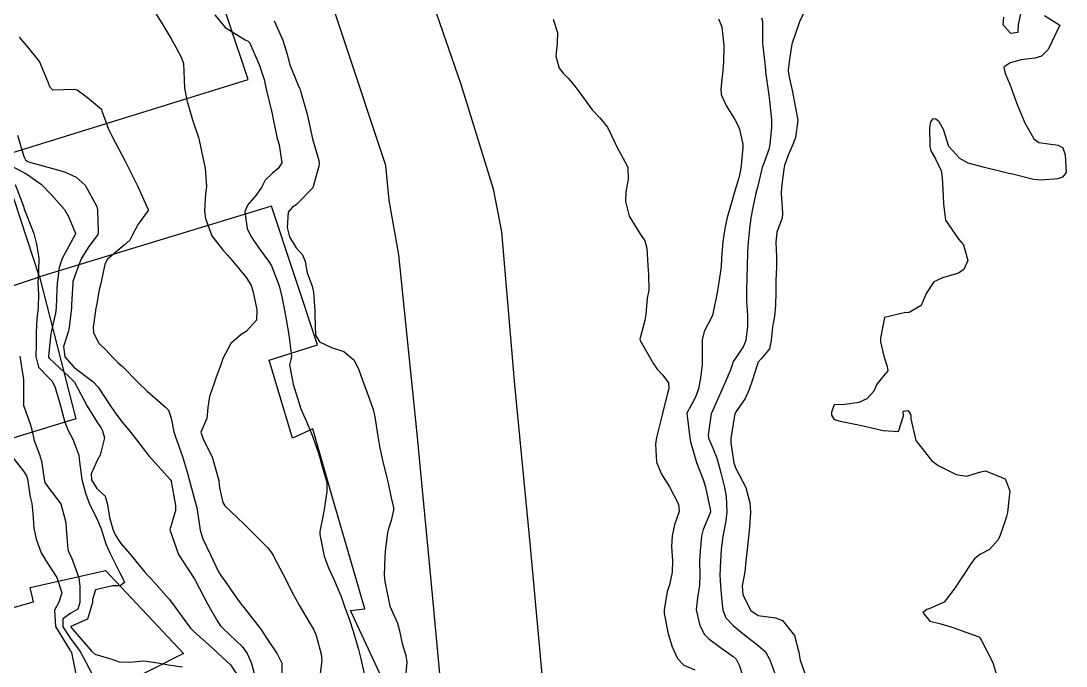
# Model space of a CAD drawing. Header units: metres. Extents: x 307586 to 320046, y 7427249 to 7434250.
# Drawn here: x 317432.6 to 317517.7, y 7431693.9 to 7431746.4 of the extents above; entities that cross this region are included whole.
import ezdxf

# ---------------------------------------------------------------- set-up
doc = ezdxf.new("R2010")
doc.units = ezdxf.units.M
doc.header["$MEASUREMENT"] = 0
for name, color, linetype in [('Curvas de Nivel 1m', 11, 'Continuous'), ('Curvas de Nivel 5m', 15, 'Continuous'), ('Edificações', 30, 'Continuous'), ('Vias Primárias', 230, 'Continuous')]:
    doc.layers.add(name, color=color, linetype=linetype)

msp = doc.modelspace()

# ---------------------------------------------------------------- linework, layer by layer
at = {"layer": 'Curvas de Nivel 1m', "flags": 128}
for points, elevation in [([(317496.715, 7431747.815), (317496.028, 7431746.358), (317495.404, 7431744.556), (317495.367, 7431744.368), (317495.346, 7431744.233), (317495.197, 7431743.289), (317495.109, 7431742.445), (317495.109, 7431742.371), (317495.178, 7431741.853), (317495.456, 7431740.656), (317495.499, 7431740.365), (317495.59, 7431739.93), (317495.888, 7431738.359), (317495.7, 7431736.943), (317495.473, 7431736.365), (317495.104, 7431735.494), (317494.809, 7431734.66), (317494.744, 7431734.373), (317494.556, 7431732.89), (317494.537, 7431732.375), (317494.652, 7431730.769), (317494.605, 7431730.374), (317494.184, 7431729.22), (317494.088, 7431728.379), (317494.148, 7431727.232), (317494.147, 7431726.378), (317494.107, 7431725.253), (317494.104, 7431724.379), (317494.074, 7431723.261), (317493.979, 7431722.38), (317493.816, 7431721.499), (317493.71, 7431720.382), (317493.569, 7431719.728), (317492.901, 7431718.908), (317492.665, 7431718.623), (317492.567, 7431718.393), (317492.176, 7431717.101), (317491.923, 7431716.399), (317491.606, 7431715.662), (317490.855, 7431714.605), (317490.765, 7431714.411), (317490.733, 7431714.293), (317490.418, 7431712.416), (317490.433, 7431712.029), (317490.673, 7431710.412), (317490.797, 7431710.016), (317491.664, 7431708.401), (317491.983, 7431707.176), (317492.034, 7431706.397), (317491.952, 7431705.187), (317491.856, 7431704.399), (317491.753, 7431703.364), (317491.657, 7431702.4), (317491.563, 7431701.532), (317491.349, 7431700.403), (317491.416, 7431699.658), (317492.065, 7431698.396), (317492.649, 7431697.993), (317494.065, 7431697.787), (317494.645, 7431697.566), (317495.623, 7431696.35), (317495.972, 7431694.994), (317496.092, 7431694.345), (317496.591, 7431692.883)], 742), ([(317512.653, 7431746.742), (317512.583, 7431746.156), (317513.226, 7431745.457), (317513.832, 7431745.539), (317513.858, 7431746.144), (317514.122, 7431747.263)], 741), ([(317443.6, 7431746.986), (317444.218, 7431745.98), (317444.833, 7431744.974), (317445.196, 7431744.299), (317445.655, 7431743.431), (317445.822, 7431742.96), (317445.878, 7431741.667), (317445.9, 7431740.959), (317446.112, 7431739.992), (317446.411, 7431738.951), (317446.566, 7431738.387), (317447.043, 7431736.941), (317447.11, 7431736.722), (317447.497, 7431734.936), (317447.583, 7431734.43), (317447.695, 7431732.934), (317447.634, 7431732.357), (317447.551, 7431730.935), (317447.628, 7431730.34), (317448.145, 7431728.929), (317449.002, 7431727.818), (317449.423, 7431727.339), (317449.784, 7431726.908), (317450.972, 7431725.506), (317451.339, 7431724.886), (317451.517, 7431724.325), (317451.816, 7431722.881), (317451.772, 7431722.045), (317450.925, 7431721.138), (317450.517, 7431720.896), (317449.681, 7431720.138), (317449.046, 7431718.918), (317448.889, 7431718.496), (317448.466, 7431717.335), (317448.323, 7431716.925), (317447.951, 7431715.835), (317447.802, 7431714.93), (317447.724, 7431714.041), (317447.246, 7431712.936), (317447.444, 7431712.307), (317448.163, 7431710.926), (317448.705, 7431708.99), (317448.709, 7431708.921), (317448.767, 7431708.373), (317449.024, 7431707.185), (317449.201, 7431706.913), (317450.731, 7431705.447), (317451.319, 7431704.884), (317452.709, 7431703.508), (317452.975, 7431703.135), (317453.122, 7431702.864), (317453.675, 7431701.837), (317454.194, 7431700.847), (317454.669, 7431699.903), (317455.244, 7431698.834), (317456.163, 7431697.299), (317456.437, 7431696.822), (317456.626, 7431696.355), (317457.057, 7431694.815), (317457.105, 7431694.308), (317456.898, 7431692.817)], 748), ([(317448.375, 7431746.929), (317449.218, 7431745.909), (317450.842, 7431744.895), (317451.108, 7431744.797), (317451.201, 7431744.675), (317452.004, 7431742.882), (317452.392, 7431741.656), (317452.552, 7431740.876), (317453.016, 7431738.99), (317453.047, 7431738.871), (317453.129, 7431738.429), (317453.468, 7431736.866), (317453.617, 7431736.354), (317453.83, 7431734.863), (317453.539, 7431734.405), (317453.075, 7431734.04), (317452.492, 7431733.453), (317452.196, 7431732.879), (317451.735, 7431732.204), (317451.048, 7431731.434), (317450.813, 7431730.893), (317451.022, 7431729.517), (317451.312, 7431728.887), (317451.99, 7431727.893), (317452.762, 7431726.872), (317452.987, 7431726.477), (317453.616, 7431724.863), (317453.853, 7431723.962), (317454.053, 7431722.859), (317454.181, 7431722.103), (317454.398, 7431720.848), (317454.617, 7431719.124), (317454.585, 7431718.845), (317454.455, 7431718.413), (317454.765, 7431716.842), (317454.867, 7431716.473), (317455.396, 7431714.834), (317455.811, 7431713.853), (317456.266, 7431712.826), (317456.808, 7431711.291), (317456.939, 7431710.819), (317456.999, 7431710.619), (317457.506, 7431708.813), (317457.499, 7431708.079), (317457.324, 7431706.814), (317457.249, 7431706.312), (317456.946, 7431704.818), (317456.945, 7431704.594), (317457.28, 7431702.814), (317457.634, 7431701.87), (317458.132, 7431700.806), (317458.664, 7431699.524), (317458.932, 7431698.796), (317459.388, 7431697.537), (317459.631, 7431696.785), (317460.069, 7431695.32), (317460.203, 7431694.776), (317460.276, 7431694.451), (317460.586, 7431693.126)], 747), ([(317453.227, 7431746.454), (317453.93, 7431744.863), (317454.237, 7431743.815), (317454.492, 7431742.857), (317455.167, 7431741.212), (317455.289, 7431740.973), (317455.325, 7431740.848), (317455.383, 7431740.624), (317455.916, 7431738.838), (317456.127, 7431737.839), (317456.338, 7431736.832), (317456.857, 7431735.053), (317456.882, 7431734.823), (317456.869, 7431734.612), (317456.354, 7431732.831), (317455.049, 7431731.481), (317454.678, 7431731.222), (317454.357, 7431730.857), (317454.264, 7431729.617), (317454.465, 7431728.855), (317455.004, 7431727.947), (317455.526, 7431727.37), (317455.733, 7431726.839), (317455.916, 7431725.899), (317456.3, 7431724.83), (317456.43, 7431724.3), (317456.527, 7431722.826), (317456.52, 7431722.406), (317456.586, 7431720.823), (317456.915, 7431720.297), (317457.896, 7431719.822), (317458.903, 7431719.504), (317459.725, 7431718.788), (317460.119, 7431718.015), (317460.552, 7431716.775), (317460.861, 7431715.991), (317461.295, 7431714.765), (317461.425, 7431714.176), (317461.636, 7431712.762), (317461.802, 7431711.771), (317462.015, 7431710.758), (317462.437, 7431709.094), (317462.519, 7431708.753), (317462.761, 7431707.58), (317462.911, 7431706.904), (317462.939, 7431706.747), (317462.934, 7431706.563), (317462.737, 7431705.714), (317462.508, 7431704.97), (317462.453, 7431704.753), (317462.263, 7431703.199), (317462.222, 7431702.755), (317462.175, 7431701.268), (317462.242, 7431700.754), (317462.653, 7431698.75), (317463.262, 7431697.363), (317463.436, 7431696.738), (317463.653, 7431695.699), (317463.943, 7431694.73), (317464.038, 7431694.169), (317463.9, 7431692.73)], 746), ([(317489.411, 7431746.614), (317489.515, 7431746.436), (317489.701, 7431745.958), (317489.865, 7431744.43), (317489.82, 7431743.061), (317489.783, 7431742.431), (317489.603, 7431740.869), (317489.631, 7431740.433), (317490.071, 7431739.504), (317490.743, 7431738.416), (317490.89, 7431738.173), (317491.125, 7431737.619), (317491.399, 7431736.407), (317491.4, 7431736.117), (317491.244, 7431734.408), (317491.221, 7431734.269), (317491.075, 7431733.657), (317490.714, 7431732.415), (317490.568, 7431731.927), (317490.142, 7431730.424), (317489.937, 7431729.519), (317489.773, 7431728.429), (317489.68, 7431727.11), (317489.635, 7431726.43), (317489.567, 7431725.848), (317489.349, 7431724.434), (317488.943, 7431722.44), (317488.256, 7431721.12), (317488.088, 7431720.448), (317488.089, 7431719.264), (317488.092, 7431718.448), (317487.969, 7431717.363), (317487.808, 7431716.451), (317487.551, 7431715.765), (317486.843, 7431714.46), (317487.082, 7431712.457), (317487.148, 7431712.128), (317487.642, 7431710.452), (317488.167, 7431709.061), (317488.377, 7431708.444), (317488.755, 7431706.643), (317488.779, 7431706.465), (317488.78, 7431706.44), (317488.752, 7431706.356), (317488.184, 7431704.992), (317488.047, 7431704.447), (317487.918, 7431703.241), (317487.887, 7431702.448), (317487.903, 7431701.236), (317487.881, 7431700.448), (317487.705, 7431699.412), (317487.603, 7431698.45), (317487.912, 7431697.175), (317488.284, 7431696.443), (317488.629, 7431696.079), (317489.578, 7431695.381), (317490.615, 7431694.648), (317490.852, 7431694.408), (317491.142, 7431693.867), (317491.6, 7431692.4)], 744), ([(317492.933, 7431746.696), (317493.003, 7431746.392), (317493.01, 7431744.597), (317493.024, 7431744.392), (317493.192, 7431743.003), (317493.256, 7431742.389), (317493.264, 7431742.307), (317493.528, 7431740.386), (317493.59, 7431739.952), (317493.741, 7431738.384), (317493.732, 7431737.779), (317493.62, 7431736.385), (317493.528, 7431735.967), (317493.097, 7431734.776), (317492.992, 7431734.493), (317492.963, 7431734.391), (317492.591, 7431732.871), (317492.478, 7431732.396), (317492.21, 7431731.239), (317492.058, 7431730.4), (317491.946, 7431729.484), (317491.849, 7431728.402), (317491.794, 7431727.613), (317491.755, 7431726.402), (317491.741, 7431725.646), (317491.704, 7431724.403), (317491.719, 7431723.638), (317491.781, 7431722.402), (317491.79, 7431721.546), (317491.66, 7431720.403), (317491.442, 7431719.877), (317490.903, 7431719.074), (317490.627, 7431718.684), (317490.536, 7431718.415), (317490.385, 7431717.915), (317489.734, 7431716.427), (317488.843, 7431714.475), (317488.83, 7431714.453), (317488.591, 7431712.677), (317488.618, 7431712.442), (317488.818, 7431711.951), (317489.265, 7431710.89), (317489.398, 7431710.431), (317489.62, 7431709.598), (317489.914, 7431708.423), (317490.037, 7431707.692), (317490.103, 7431706.42), (317490.016, 7431705.695), (317489.786, 7431704.424), (317489.655, 7431703.364), (317489.581, 7431702.427), (317489.54, 7431701.276), (317489.576, 7431700.427), (317489.676, 7431699.417), (317489.768, 7431698.423), (317490.022, 7431697.794), (317490.64, 7431697.147), (317491.53, 7431696.401), (317492.625, 7431695.572), (317493.257, 7431695.018), (317493.606, 7431694.375), (317494.206, 7431692.749)], 743), ([(317515.996, 7431746.874), (317517.233, 7431746.1), (317516.283, 7431744.114), (317515.744, 7431743.583), (317515.202, 7431743.411), (317514.082, 7431743.259), (317513.196, 7431743.036), (317512.67, 7431742.675), (317512.791, 7431742.154), (317513.174, 7431741.277), (317513.579, 7431740.146), (317513.805, 7431739.492), (317514.377, 7431738.138), (317515.12, 7431736.845), (317515.536, 7431736.543), (317517.115, 7431736.32), (317517.481, 7431736.096), (317517.669, 7431735.533), (317517.75, 7431734.093), (317517.468, 7431733.716), (317517.085, 7431733.58), (317515.743, 7431733.46), (317515.084, 7431733.53), (317513.264, 7431733.974), (317513.091, 7431734.015), (317512.549, 7431734.155), (317511.096, 7431734.491), (317509.771, 7431734.861), (317509.103, 7431735.23), (317508.204, 7431736.209), (317507.754, 7431737.586), (317507.408, 7431738.217), (317507.136, 7431738.427), (317506.889, 7431738.471), (317506.703, 7431738.226), (317506.619, 7431737.719), (317506.637, 7431736.227), (317506.734, 7431735.851), (317507.103, 7431735.209), (317507.582, 7431734.215), (317507.65, 7431733.649), (317507.745, 7431732.213), (317507.754, 7431731.515), (317507.913, 7431730.211), (317509.019, 7431728.636), (317509.403, 7431728.194), (317509.738, 7431726.927), (317509.408, 7431726.194), (317508.99, 7431725.883), (317507.686, 7431725.513), (317506.982, 7431725.167), (317506.34, 7431724.229), (317505.938, 7431723.255), (317504.949, 7431722.688), (317504.542, 7431722.661), (317502.943, 7431722.27), (317502.618, 7431720.581), (317502.632, 7431720.273), (317502.906, 7431719.123), (317503.159, 7431718.267), (317503.231, 7431717.925), (317502.886, 7431717.533), (317502.315, 7431716.839), (317502.096, 7431716.278), (317501.522, 7431715.628), (317500.864, 7431715.351), (317499.742, 7431715.187), (317498.861, 7431715.152), (317498.622, 7431714.556), (317498.63, 7431714.322), (317498.847, 7431713.946), (317499.329, 7431713.829), (317500.841, 7431713.527), (317501.818, 7431713.301), (317502.835, 7431713.059), (317504.101, 7431712.984), (317504.501, 7431714.254), (317504.481, 7431714.629), (317504.857, 7431714.685), (317505.053, 7431714.445), (317505.095, 7431714.246), (317505.094, 7431714.001), (317505.501, 7431712.233), (317506.807, 7431710.597), (317507.331, 7431710.215), (317508.792, 7431709.483), (317509.645, 7431709.332), (317510.796, 7431709.691), (317511.195, 7431709.768), (317512.787, 7431709.11), (317513.175, 7431708.144), (317512.975, 7431706.367), (317512.913, 7431706.148), (317512.747, 7431705.607), (317512.369, 7431704.522), (317512.209, 7431704.155), (317511.518, 7431703.365), (317510.714, 7431702.941), (317510.29, 7431702.595), (317509.997, 7431702.181), (317508.683, 7431700.2), (317507.82, 7431699.054), (317506.658, 7431698.544), (317506.4, 7431698.479), (317506.079, 7431698.226), (317506.646, 7431697.516), (317507.55, 7431697.305), (317508.641, 7431696.98), (317509.195, 7431696.748), (317510.634, 7431696.236), (317510.709, 7431696.169), (317510.854, 7431695.945), (317511.787, 7431694.158), (317512.281, 7431692.46)], 741), ([(317432.43, 7431745.118), (317433.194, 7431744.235), (317434.091, 7431743.101), (317434.772, 7431741.48), (317434.918, 7431741.092), (317435.15, 7431740.813), (317436.958, 7431740.87), (317437.151, 7431740.828), (317437.997, 7431740.199), (317439.135, 7431739.263), (317439.184, 7431739.089), (317439.197, 7431739.039), (317439.703, 7431737.616), (317440.003, 7431737.027), (317441.083, 7431735.01), (317442.085, 7431733), (317442.956, 7431731.069), (317442.944, 7431730.991), (317442.143, 7431729.878), (317441.669, 7431729.003), (317441.449, 7431728.566), (317441.005, 7431728.173), (317439.642, 7431727.03), (317439.406, 7431726.614), (317439.084, 7431725.038), (317438.958, 7431724.516), (317438.728, 7431723.259), (317438.697, 7431723.042), (317438.474, 7431721.49), (317438.496, 7431721.044), (317438.905, 7431720.211), (317439.512, 7431719.644), (317440.077, 7431719.022), (317440.488, 7431718.615), (317440.885, 7431718.248), (317442.11, 7431716.998), (317442.862, 7431716.258), (317444.371, 7431714.967), (317444.597, 7431714.721), (317444.834, 7431714.055), (317445.043, 7431712.958), (317445.144, 7431712.633), (317445.752, 7431710.951), (317446.157, 7431709.572), (317446.327, 7431708.944), (317446.757, 7431707.344), (317446.868, 7431706.939), (317446.906, 7431706.783), (317447.182, 7431704.935), (317447.414, 7431704.235), (317448.018, 7431702.927), (317448.689, 7431701.547), (317448.936, 7431701.166), (317449.126, 7431700.913), (317450.14, 7431699.419), (317450.528, 7431698.892), (317450.583, 7431698.822), (317450.651, 7431698.733), (317452.133, 7431696.875), (317452.621, 7431696.101), (317453.453, 7431694.857), (317453.83, 7431694.086), (317453.849, 7431692.851)], 749), ([(317431.324, 7431734.884), (317433.071, 7431733.959), (317434.262, 7431733.098), (317435.051, 7431732.295), (317436.118, 7431731.074), (317436.468, 7431730.509), (317437.014, 7431729.128), (317437.027, 7431729.06), (317437.013, 7431729.033), (317435.951, 7431727.076), (317435.709, 7431726.352), (317435.53, 7431725.074), (317435.493, 7431724.54), (317435.44, 7431723.075), (317435.386, 7431722.625), (317435.032, 7431721.079), (317435.015, 7431720.976), (317434.901, 7431719.933), (317434.824, 7431719.081), (317434.837, 7431719.025), (317434.892, 7431718.957), (317436.501, 7431717.44), (317436.873, 7431717.085), (317436.898, 7431717.06), (317436.944, 7431716.987), (317437.978, 7431715.049), (317438.829, 7431713.677), (317439.086, 7431713.297), (317439.233, 7431713.034), (317439.389, 7431712.457), (317439.045, 7431711.036), (317438.789, 7431710.615), (317438.299, 7431709.523), (317438.34, 7431709.044), (317438.766, 7431708.329), (317439.444, 7431707.714), (317439.647, 7431707.027), (317439.786, 7431705.976), (317440.08, 7431705.02), (317440.263, 7431704.561), (317440.711, 7431703.85), (317441.441, 7431703.003), (317442.688, 7431701.508), (317442.932, 7431701.233), (317443.169, 7431700.983), (317444.658, 7431699.305), (317444.943, 7431698.957), (317445.72, 7431697.871), (317446.4, 7431696.942), (317446.629, 7431696.696), (317448.434, 7431695.093), (317448.603, 7431694.944), (317448.63, 7431694.92), (317449.657, 7431693.968), (317450.373, 7431692.893)], 751), ([(317432.117, 7431733.119), (317432.793, 7431731.356), (317432.84, 7431731.112), (317433.028, 7431730.643), (317433.623, 7431729.104), (317433.856, 7431728.25), (317434.045, 7431727.099), (317434.018, 7431726.053), (317433.969, 7431725.095), (317434.024, 7431724.165), (317433.991, 7431723.094), (317433.878, 7431722.146), (317433.831, 7431721.096), (317433.823, 7431720.017), (317433.805, 7431719.096), (317434.02, 7431718.228), (317434.875, 7431717.335), (317435.123, 7431717.078), (317435.366, 7431716.575), (317435.795, 7431715.07), (317436.171, 7431713.725), (317436.429, 7431713.064), (317436.812, 7431712.354), (317437.302, 7431711.055), (317437.343, 7431710.499), (317437.535, 7431709.052), (317437.849, 7431707.962), (317438.177, 7431707.046), (317438.736, 7431705.929), (317439.108, 7431705.034), (317439.504, 7431703.821), (317439.848, 7431703.023), (317440.679, 7431701.407), (317440.894, 7431701.008), (317441.014, 7431700.662), (317440.667, 7431700.4), (317440.046, 7431700.399), (317438.663, 7431700.074), (317438.425, 7431699.273), (317438.411, 7431699.042), (317437.992, 7431697.694), (317436.633, 7431697.083), (317436.633, 7431697.039), (317438.345, 7431695.043), (317438.601, 7431694.819), (317439.987, 7431694.41), (317440.595, 7431694.209), (317441.416, 7431694.181), (317442.596, 7431694.273), (317443.738, 7431694.117), (317444.593, 7431693.96), (317445.75, 7431693.79)], 752), ([(317432.491, 7431719.114), (317432.779, 7431717.206), (317432.786, 7431717.111), (317432.787, 7431715.168), (317432.794, 7431715.11), (317432.841, 7431714.957), (317433.324, 7431713.599), (317433.457, 7431713.1), (317433.657, 7431712.25), (317434.086, 7431711.091), (317434.264, 7431710.565), (317434.467, 7431709.085), (317434.52, 7431708.834), (317434.767, 7431708.468), (317435.832, 7431707.069), (317436.244, 7431705.551), (317436.257, 7431705.065), (317436.396, 7431703.373), (317436.515, 7431703.062), (317436.697, 7431702.697), (317437.294, 7431701.054), (317437.369, 7431700.349), (317437.375, 7431699.053), (317437.214, 7431698.487), (317436.644, 7431698.163), (317436.003, 7431697.703), (317436.008, 7431697.066), (317436.619, 7431696.112), (317437.405, 7431695.052), (317438.362, 7431693.265)], 753), ([(317431.705, 7431711.121), (317432.779, 7431709.742), (317433.045, 7431709.376), (317433.117, 7431709.105), (317433.32, 7431707.663), (317433.455, 7431707.099), (317433.544, 7431706.294), (317433.626, 7431705.096), (317433.813, 7431704.193), (317434.218, 7431703.087), (317434.692, 7431702.336), (317435.517, 7431701.072), (317435.902, 7431699.826), (317435.679, 7431699.07), (317435.314, 7431698.406), (317435.396, 7431697.072), (317436.604, 7431695.14), (317436.661, 7431695.059), (317436.71, 7431694.951), (317437.075, 7431693.055)], 754)]:
    msp.add_lwpolyline(points, dxfattribs=dict(at, elevation=elevation))
at = {"layer": 'Curvas de Nivel 5m', "flags": 128}
for points, elevation in [([(317475.945, 7431746.599), (317476.315, 7431745.495), (317476.287, 7431744.594), (317476.162, 7431743.565), (317476.452, 7431742.591), (317476.774, 7431742.181), (317477.175, 7431741.765), (317477.73, 7431741.136), (317478.117, 7431740.57), (317479.142, 7431739.185), (317479.747, 7431738.551), (317480.373, 7431737.789), (317480.974, 7431736.532), (317481.108, 7431736.234), (317482.036, 7431734.52), (317482.054, 7431733.54), (317481.885, 7431732.522), (317481.853, 7431731.724), (317482.145, 7431730.519), (317483.022, 7431729.103), (317483.424, 7431728.506), (317483.583, 7431727.928), (317483.653, 7431726.503), (317483.726, 7431725.758), (317483.734, 7431724.502), (317483.62, 7431723.84), (317483.493, 7431722.505), (317483.431, 7431722.012), (317483.01, 7431720.509), (317483.028, 7431720.402), (317484.12, 7431718.498), (317484.44, 7431718.046), (317484.884, 7431717.558), (317485.348, 7431716.946), (317485.381, 7431716.475), (317485.267, 7431716.076), (317484.865, 7431714.48), (317484.863, 7431714.459), (317484.842, 7431714.348), (317484.367, 7431712.487), (317484.286, 7431711.956), (317484.384, 7431710.486), (317484.788, 7431709.498), (317485.428, 7431708.473), (317486.162, 7431707.063), (317486.216, 7431706.465), (317485.848, 7431705.357), (317485.64, 7431704.471), (317485.607, 7431703.578), (317485.666, 7431702.47), (317485.659, 7431701.504), (317485.428, 7431700.473), (317485.243, 7431699.905), (317484.984, 7431698.477), (317484.989, 7431698.137), (317485.336, 7431696.473), (317485.661, 7431695.426), (317486.075, 7431694.465), (317486.598, 7431693.934), (317487.485, 7431693.56)], 745), ([(317432.296, 7431737.118), (317432.821, 7431735.379), (317432.959, 7431735.111), (317433.082, 7431735.011), (317433.266, 7431734.923), (317435.076, 7431734.434), (317436.142, 7431734.142), (317437.069, 7431733.71), (317437.804, 7431733.053), (317438.776, 7431731.304), (317438.833, 7431731.042), (317438.887, 7431729.168), (317438.838, 7431729.042), (317438.067, 7431727.984), (317437.501, 7431727.055), (317437.35, 7431726.694), (317436.972, 7431725.673), (317436.822, 7431725.205), (317436.801, 7431725.062), (317436.712, 7431723.296), (317436.698, 7431723.062), (317436.522, 7431721.461), (317436.424, 7431721.065), (317436.053, 7431719.917), (317436.161, 7431719.067), (317436.885, 7431718.221), (317438.431, 7431717.044), (317438.866, 7431716.603), (317439.904, 7431715.024), (317440.281, 7431714.462), (317440.83, 7431713.736), (317441.45, 7431713.004), (317442.805, 7431711.229), (317442.91, 7431711.095), (317443.004, 7431710.987), (317444.774, 7431709.049), (317444.816, 7431708.96), (317444.835, 7431708.897), (317445.173, 7431706.956), (317445.169, 7431706.534), (317444.723, 7431704.96), (317445.41, 7431702.953), (317446.684, 7431701.004), (317446.727, 7431700.94), (317446.773, 7431700.848), (317447.784, 7431698.929), (317448.638, 7431697.453), (317448.854, 7431697.136), (317449.056, 7431696.914), (317450.611, 7431695.442), (317451.004, 7431694.886), (317451.342, 7431694.136), (317451.686, 7431692.879)], 750)]:
    msp.add_lwpolyline(points, dxfattribs=dict(at, elevation=elevation))
at = {"layer": 'Edificações'}
msp.add_lwpolyline([(317431.131, 7431735.467), (317451.095, 7431741.662), (317447.945, 7431751.1), (317449.502, 7431751.471), (317446.401, 7431760.666), (317449.647, 7431761.537), (317446.594, 7431771.379), (317422.247, 7431764.458), (317423.846, 7431758.699), (317430.049, 7431760.828), (317431.502, 7431756.86), (317425.161, 7431754.946)], close=True, dxfattribs=at)
for points in [[(317462.182, 7431692.5), (317459.425, 7431698.388), (317460.613, 7431698.531), (317457.95, 7431707.667), (317456.374, 7431713.198), (317454.71, 7431712.438), (317452.808, 7431718.801), (317456.756, 7431720.053), (317453, 7431731.355), (317434.086, 7431725.579), (317431.031, 7431734.97)], [(317429.499, 7431724.068), (317434.086, 7431725.579), (317437.065, 7431714.009), (317413.456, 7431706.785)], [(317428.964, 7431697.792), (317433.609, 7431699.09), (317433.326, 7431700.271), (317439.473, 7431701.64), (317445.82, 7431694.878), (317433.74, 7431688.772)]]:
    msp.add_lwpolyline(points, dxfattribs=at)
at = {"layer": 'Vias Primárias', "elevation": 750.065}
msp.add_lwpolyline([(317484.508, 7431550.47), (317483.038, 7431557.856), (317481.934, 7431563.876), (317481.011, 7431569.356), (317480.455, 7431574.197), (317478.752, 7431588.147), (317476.356, 7431607.667), (317473.179, 7431629.72), (317469.908, 7431659.1), (317468.251, 7431676.598), (317466.038, 7431700.546), (317464.864, 7431712.791), (317463.382, 7431727.369), (317462.594, 7431731.84), (317462.317, 7431734.658), (317458.893, 7431744.963), (317457.229, 7431749.95)], dxfattribs=at)
msp.add_lwpolyline([(317484.508, 7431550.47), (317483.038, 7431557.856), (317481.934, 7431563.876), (317481.011, 7431569.356), (317480.455, 7431574.197), (317478.752, 7431588.147), (317476.356, 7431607.667), (317473.179, 7431629.72), (317469.908, 7431659.1), (317468.251, 7431676.598), (317466.038, 7431700.546), (317464.864, 7431712.791), (317463.382, 7431727.369), (317462.594, 7431731.84), (317462.317, 7431734.658), (317458.893, 7431744.963), (317457.229, 7431749.95)], dxfattribs=at)
at = {"layer": 'Vias Primárias'}
msp.add_lwpolyline([(317465.451, 7431749.95), (317468.436, 7431741.293), (317471.062, 7431732.767), (317471.754, 7431729.251), (317472.813, 7431716.78), (317474.059, 7431703.875), (317475.578, 7431687.247), (317477.602, 7431661.62), (317480.503, 7431633.345), (317484.048, 7431609.068), (317486.857, 7431586.643), (317490.907, 7431559.654), (317493.442, 7431547.76), (317497.827, 7431530.924)], dxfattribs=at)
msp.add_lwpolyline([(317465.451, 7431749.95), (317468.436, 7431741.293), (317471.062, 7431732.767), (317471.754, 7431729.251), (317472.813, 7431716.78), (317474.059, 7431703.875), (317475.578, 7431687.247), (317477.602, 7431661.62), (317480.503, 7431633.345), (317484.048, 7431609.068), (317486.857, 7431586.643), (317490.907, 7431559.654), (317493.442, 7431547.76), (317497.827, 7431530.924)], dxfattribs=at)

doc.saveas('drawing.dxf')
